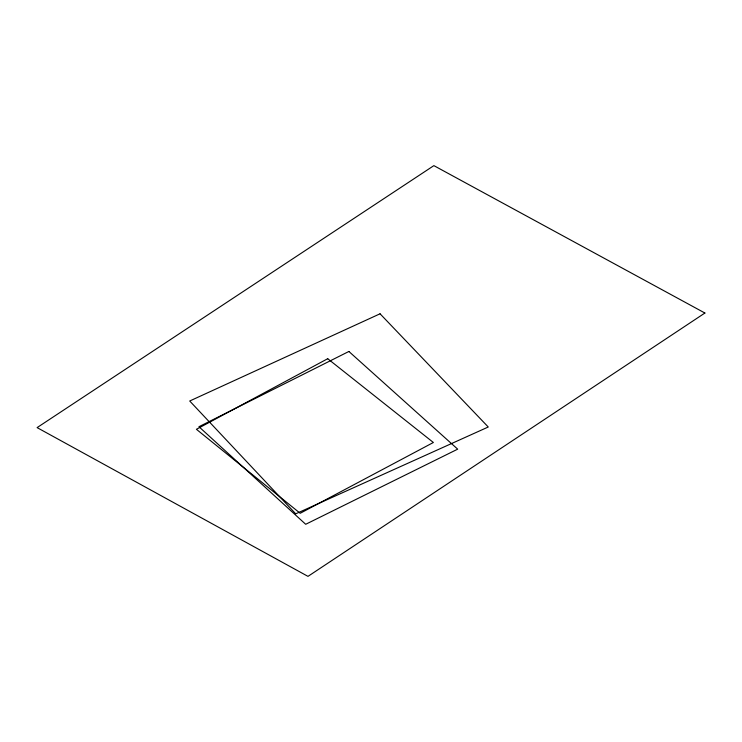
<?xml version="1.0" encoding="UTF-8"?>
<svg xmlns="http://www.w3.org/2000/svg" width="742" height="742" viewBox="0 0 742 742"><rect width="100%" height="100%" fill="white"/><g stroke="black" fill="none" stroke-linecap="round" stroke-linejoin="round"><path stroke-width="1.11" d="M704.9 313.031L307.986 576.367L37.1 427.615L433.875 165.633L704.9 313.031M327.714 358.711L196.417 429.293L300.185 513.297L433.374 442.492L327.714 358.711M348.888 351.467L198.939 426.724L305.695 524.288L457.684 449.16L348.888 351.467M380.052 313.792L189.72 401.005L295.724 513.816L488.255 427.002L380.052 313.792"/></g></svg>
